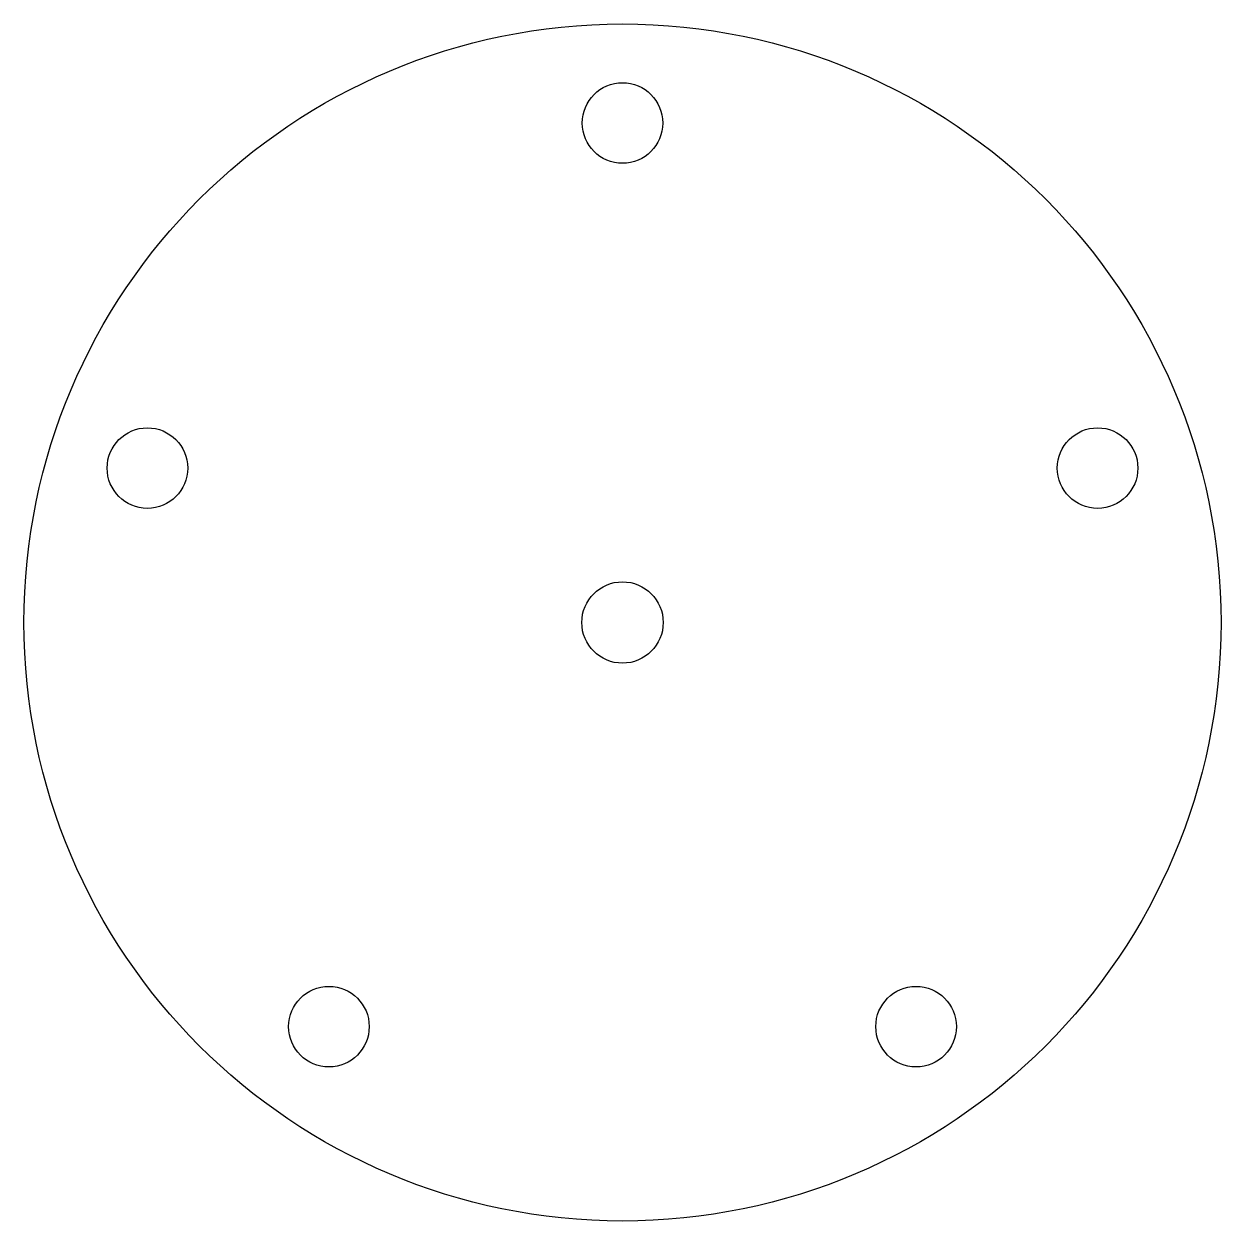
# Model space of a CAD drawing. Header units: millimetres. Extents: x -60 to 60, y -60 to 60.
import ezdxf

# ---------------------------------------------------------------- set-up
doc = ezdxf.new("R2010")
doc.units = ezdxf.units.MM

msp = doc.modelspace()

# ---------------------------------------------------------------- linework, layer by layer
at = {"color": 7, "linetype": 'Continuous', "lineweight": 25}
for centre, radius in [((0, 0), 60.32), ((0, 50.34), 4.06), ((-47.88, 15.56), 4.06), ((47.88, 15.56), 4.06), ((0, 0), 4.1), ((-29.59, -40.73), 4.06), ((29.59, -40.73), 4.06)]:
    msp.add_circle(centre, radius, dxfattribs=at)

doc.saveas('drawing.dxf')
